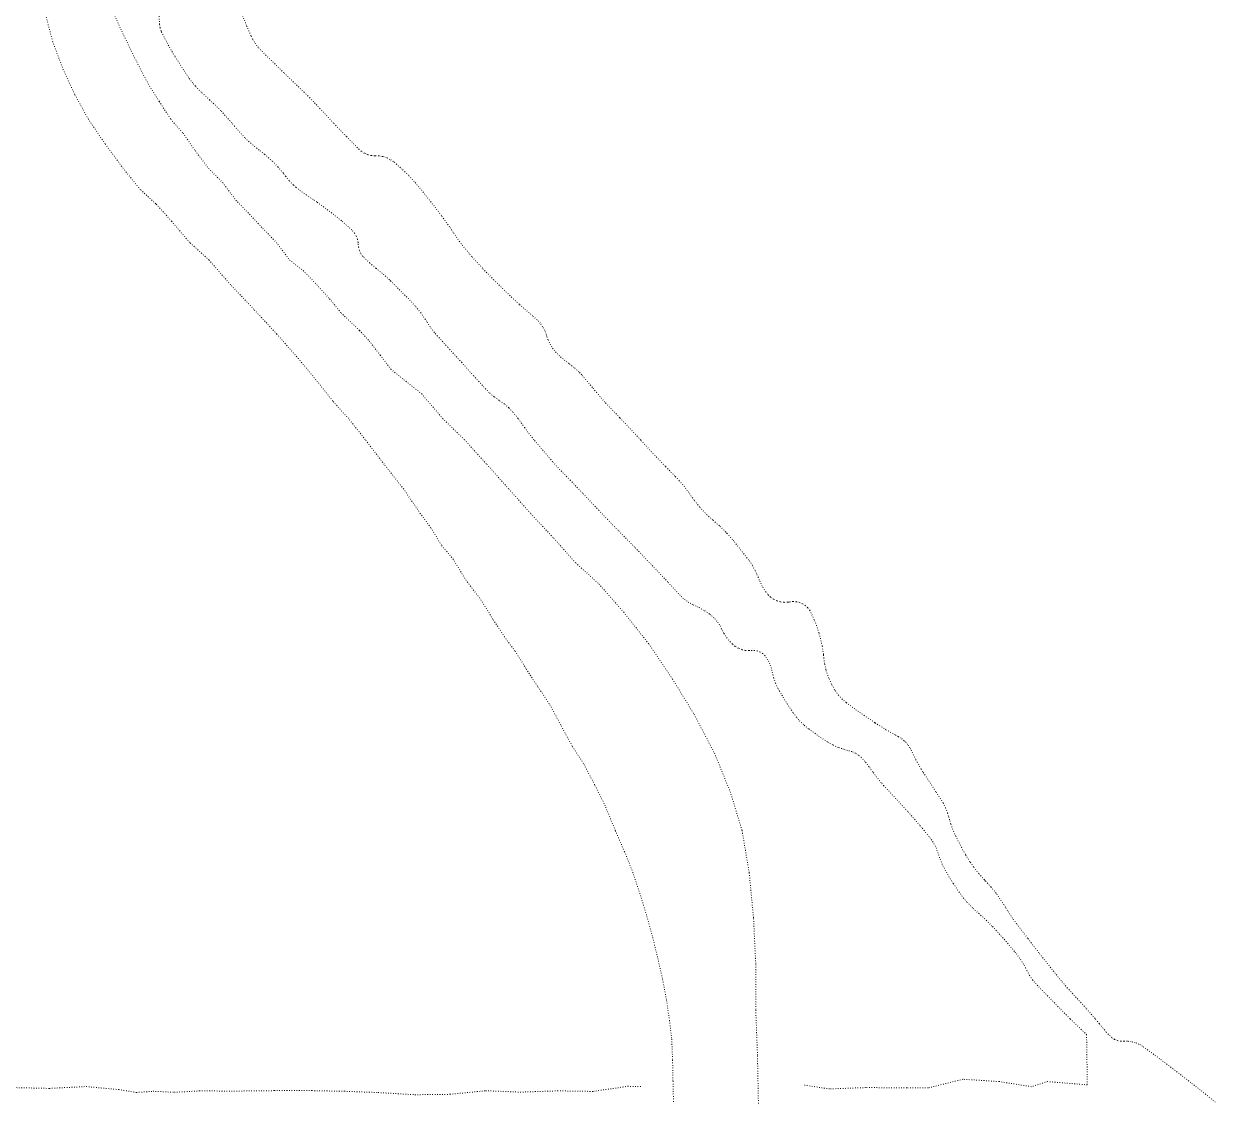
# Model space of a CAD drawing. Extents: x 682410 to 689460, y 7661803 to 7669124.
# Drawn here: x 686210.1 to 686379.3, y 7662667 to 7662819.5 of the extents above; entities that cross this region are included whole.
import ezdxf

# ---------------------------------------------------------------- set-up
doc = ezdxf.new("R2010")
doc.units = 0
doc.header["$MEASUREMENT"] = 0
doc.linetypes.add('DOT', pattern=[0.25, 0, -0.25])
doc.layers.add('02 TOE_Line', color=1, linetype='DOT', lineweight=20)

msp = doc.modelspace()

# ---------------------------------------------------------------- linework, layer by layer
at = {"layer": '02 TOE_Line'}
for points in [[(686302.38, 7662666.5, 3867.41), (686302.31, 7662669.5, 3867.46), (686302.25, 7662672.5, 3867.52), (686302.12, 7662675.5, 3867.59), (686301.81, 7662678, 3867.61), (686301.38, 7662681, 3867.63), (686300.81, 7662684, 3867.65), (686300.12, 7662687, 3867.7), (686299.38, 7662690, 3867.73), (686298.56, 7662693, 3867.71), (686297.62, 7662696, 3867.71), (686296.63, 7662699, 3867.71), (686295.44, 7662702, 3867.74), (686294.12, 7662705, 3867.77), (686292.69, 7662708.5, 3867.84), (686291.19, 7662711.5, 3867.89), (686289.62, 7662714.5, 3867.97), (686288, 7662717, 3868.07), (686286.37, 7662720, 3868.17), (686284.75, 7662723, 3868.3), (686283.06, 7662725.5, 3868.42), (686281.44, 7662728, 3868.52), (686279.88, 7662730.5, 3868.62), (686278.38, 7662732.5, 3868.76), (686276.75, 7662735, 3868.91), (686274.88, 7662738, 3869.14), (686272.94, 7662740.5, 3869.37), (686271.13, 7662743.5, 3869.56), (686269.44, 7662745.5, 3869.75), (686267.94, 7662748, 3869.91), (686266.44, 7662750, 3870.09), (686264.06, 7662753.5, 3870.41), (686261.31, 7662757, 3870.74), (686258.62, 7662760.5, 3871), (686256.25, 7662763.5, 3871.22), (686254, 7662766, 3871.44), (686251.62, 7662769, 3871.62), (686249.13, 7662772, 3871.86), (686246.06, 7662775.5, 3872.11), (686242.81, 7662779, 3872.32), (686239.5, 7662782.5, 3872.55), (686236.44, 7662786, 3872.8), (686233.69, 7662788.5, 3872.97), (686231.13, 7662791.5, 3873.11), (686228.88, 7662794, 3873.26), (686226.69, 7662796, 3873.33), (686224.25, 7662799, 3873.44), (686221.69, 7662802.5, 3873.56), (686219.31, 7662806, 3873.67), (686217.38, 7662809.5, 3873.82), (686215.75, 7662813, 3873.91), (686214.25, 7662817, 3874.03), (686213.06, 7662821.5, 3874.11)], [(686222.94, 7662821, 3873.53), (686224.06, 7662818.5, 3873.4), (686225.25, 7662816, 3873.27), (686226.5, 7662813.5, 3873.22), (686227.81, 7662811, 3873.15), (686229.38, 7662808.5, 3873.09), (686231, 7662806, 3873.02), (686232.75, 7662804, 3872.93), (686234.5, 7662801.5, 3872.88), (686236.38, 7662799, 3872.82), (686238.38, 7662797, 3872.75), (686240.25, 7662794.5, 3872.69), (686242.19, 7662792.5, 3872.6), (686244.06, 7662790.5, 3872.49), (686246, 7662788.5, 3872.4), (686247.88, 7662786, 3872.31), (686249.81, 7662784.5, 3872.19), (686251.75, 7662782.5, 3872.04), (686253.56, 7662780.5, 3871.88), (686255.19, 7662778.5, 3871.84), (686257.81, 7662776, 3871.62), (686259.19, 7662774.5, 3871.52), (686260.75, 7662772.5, 3871.42), (686262.25, 7662770.5, 3871.29), (686264.12, 7662769, 3871.12), (686266.63, 7662767, 3870.83), (686269.62, 7662763.5, 3870.57), (686272.69, 7662760.5, 3870.3), (686275.88, 7662757, 3870.09), (686279, 7662753.5, 3869.82), (686282.12, 7662750, 3869.53), (686285.38, 7662746.5, 3869.31), (686288.5, 7662743, 3869.12), (686291.81, 7662740, 3868.87), (686295.31, 7662736, 3868.7), (686298.88, 7662731.5, 3868.52), (686302.25, 7662726.5, 3868.39), (686305.31, 7662721.5, 3868.24), (686308.19, 7662716, 3868.11), (686310.44, 7662710.5, 3868.05), (686312.12, 7662705, 3867.98), (686313.13, 7662699, 3867.96), (686313.75, 7662692.5, 3867.93), (686314.06, 7662686, 3867.86), (686314.06, 7662679.5, 3867.69), (686314.31, 7662673, 3867.5), (686314.44, 7662666, 3867.27)], [(686229.36, 7662820.62, 3870.58), (686229.42, 7662819.44, 3870.56), (686229.49, 7662818.96, 3870.75), (686229.64, 7662818.5, 3870.83), (686229.7, 7662818.37, 3870.82), (686230.49, 7662816.82, 3870.66), (686231.35, 7662815.31, 3870.36), (686231.62, 7662814.87, 3870.25), (686232.9, 7662812.87, 3870.36), (686233.64, 7662811.78, 3870.35), (686234.21, 7662811.03, 3870.27), (686234.55, 7662810.64, 3870.16), (686235.43, 7662809.74, 3870.16), (686236.21, 7662809.03, 3870.05), (686236.52, 7662808.74, 3870), (686237.31, 7662808.02, 3869.94), (686238.19, 7662807.14, 3869.87), (686239.38, 7662805.81, 3869.79), (686239.77, 7662805.36, 3869.76), (686240.06, 7662805, 3869.76), (686240.98, 7662803.95, 3869.72), (686241.55, 7662803.35, 3869.64), (686242.34, 7662802.6, 3869.68), (686243.21, 7662801.9, 3869.6), (686243.69, 7662801.52, 3869.55), (686244.33, 7662801.01, 3869.52), (686245.43, 7662800.03, 3869.47), (686246.22, 7662799.23, 3869.49), (686246.95, 7662798.37, 3869.5), (686247.06, 7662798.23, 3869.51), (686247.31, 7662797.9, 3869.55), (686247.86, 7662797.23, 3869.62), (686248.46, 7662796.61, 3869.6), (686248.8, 7662796.31, 3869.54), (686249.61, 7662795.68, 3869.56), (686250.26, 7662795.24, 3869.51), (686251.35, 7662794.51, 3869.42), (686251.81, 7662794.2, 3869.39), (686252.95, 7662793.38, 3869.34), (686254.62, 7662792.09, 3868.93), (686255.36, 7662791.48, 3868.75), (686256.37, 7662790.58, 3868.49), (686256.81, 7662790.16, 3868.37), (686257.11, 7662789.8, 3868.42), (686257.35, 7662789.4, 3868.47), (686257.51, 7662788.96, 3868.51), (686257.6, 7662788.5, 3868.56), (686257.61, 7662788.26, 3868.59), (686257.66, 7662787.81, 3868.73), (686257.79, 7662787.36, 3868.83), (686257.99, 7662786.93, 3868.86), (686258.27, 7662786.54, 3868.84), (686258.42, 7662786.38, 3868.8), (686259.25, 7662785.58, 3868.69), (686260.14, 7662784.85, 3868.53), (686260.18, 7662784.81, 3868.53), (686260.42, 7662784.62, 3868.48), (686261.2, 7662783.98, 3868.36), (686262.17, 7662783.09, 3868.2), (686262.22, 7662783.04, 3868.19), (686264.95, 7662780.31, 3868.13), (686265.79, 7662779.39, 3868.11), (686266.5, 7662778.52, 3868.07), (686267.14, 7662777.59, 3868.03), (686267.3, 7662777.35, 3868.01), (686267.39, 7662777.19, 3868.02), (686267.94, 7662776.36, 3868.02), (686268.56, 7662775.57, 3867.96), (686268.84, 7662775.25, 3867.92), (686270.36, 7662773.59, 3867.78), (686272.29, 7662771.48, 3867.59), (686274, 7662769.58, 3867.61), (686275.66, 7662767.75, 3867.63), (686276.3, 7662767.11, 3867.52), (686276.98, 7662766.53, 3867.33), (686277.59, 7662766.11, 3867.12), (686277.7, 7662766.03, 3867.09), (686278.39, 7662765.55, 3866.92), (686279.02, 7662765, 3866.75), (686279.58, 7662764.41, 3866.59), (686280.36, 7662763.46, 3866.55), (686281, 7662762.57, 3866.52), (686281.25, 7662762.23, 3866.5), (686281.85, 7662761.39, 3866.5), (686282.66, 7662760.38, 3866.43), (686285.25, 7662757.34, 3866.22), (686285.95, 7662756.56, 3866.13), (686287.71, 7662754.74, 3866.03), (686289.54, 7662752.84, 3865.92), (686291.76, 7662750.48, 3865.7), (686292.99, 7662749.19, 3865.58), (686294.6, 7662747.54, 3865.4), (686296.55, 7662745.56, 3865.18), (686296.95, 7662745.15, 3865.15), (686300.06, 7662741.9, 3864.91), (686301.61, 7662740.24, 3864.91), (686303.47, 7662738.24, 3864.91), (686303.94, 7662737.81, 3864.95), (686304.45, 7662737.44, 3864.94), (686305.01, 7662737.13, 3864.88), (686305.2, 7662737.05, 3864.86), (686305.77, 7662736.78, 3864.78), (686306.03, 7662736.66, 3864.77), (686306.82, 7662736.2, 3864.72), (686307.57, 7662735.67, 3864.68), (686307.79, 7662735.5, 3864.67), (686308.26, 7662735.07, 3864.64), (686308.66, 7662734.58, 3864.61), (686309.01, 7662734.05, 3864.59), (686309.21, 7662733.64, 3864.58), (686309.33, 7662733.41, 3864.58), (686309.55, 7662732.98, 3864.61), (686309.95, 7662732.37, 3864.6), (686310.42, 7662731.8, 3864.55), (686310.79, 7662731.43, 3864.49), (686311.19, 7662731.11, 3864.47), (686311.64, 7662730.86, 3864.42), (686312.12, 7662730.68, 3864.34), (686312.62, 7662730.57, 3864.23), (686313.14, 7662730.55, 3864.09), (686313.43, 7662730.57, 3864.04), (686313.85, 7662730.58, 3863.97), (686314.27, 7662730.51, 3863.9), (686314.66, 7662730.36, 3863.84), (686315.02, 7662730.14, 3863.77), (686315.33, 7662729.86, 3863.72), (686315.51, 7662729.64, 3863.68), (686315.86, 7662729.07, 3863.63), (686316.13, 7662728.46, 3863.59), (686316.34, 7662727.83, 3863.57), (686316.41, 7662727.5, 3863.57), (686316.5, 7662727.13, 3863.56), (686316.61, 7662726.7, 3863.58), (686316.88, 7662725.92, 3863.56), (686317.22, 7662725.17, 3863.5), (686317.42, 7662724.81, 3863.46), (686318.53, 7662723, 3863.01), (686319.37, 7662721.72, 3862.65), (686319.87, 7662721.05, 3862.43), (686320.27, 7662720.6, 3862.25), (686320.93, 7662719.95, 3862.3), (686321.59, 7662719.42, 3862.31), (686322.98, 7662718.42, 3862.29), (686324.28, 7662717.57, 3862.23), (686325.04, 7662717.14, 3862.16), (686325.84, 7662716.78, 3862.06), (686326.43, 7662716.58, 3861.96), (686326.67, 7662716.5, 3861.94), (686327.28, 7662716.34, 3861.87), (686327.79, 7662716.19, 3861.81), (686328.27, 7662715.96, 3861.75), (686328.71, 7662715.66, 3861.69), (686329.01, 7662715.4, 3861.65), (686329.66, 7662714.7, 3861.57), (686330.24, 7662713.94, 3861.5), (686330.41, 7662713.69, 3861.47), (686330.75, 7662713.22, 3861.42), (686331.16, 7662712.67, 3861.38), (686331.96, 7662711.69, 3861.27), (686332.22, 7662711.39, 3861.23), (686334.12, 7662709.34, 3860.98), (686335.68, 7662707.65, 3860.77), (686337.4, 7662705.69, 3860.63), (686337.72, 7662705.31, 3860.6), (686338.79, 7662703.98, 3860.5), (686338.98, 7662703.72, 3860.48), (686339.36, 7662703.15, 3860.45), (686339.67, 7662702.54, 3860.41), (686339.91, 7662701.86, 3860.37), (686340.13, 7662701.23, 3860.34), (686340.23, 7662700.92, 3860.34), (686340.63, 7662700, 3860.3), (686341.12, 7662699.08, 3860.21), (686342.11, 7662697.47, 3860.18), (686342.91, 7662696.28, 3860.13), (686343.53, 7662695.44, 3860.06), (686344.05, 7662694.84, 3859.98), (686344.92, 7662693.95, 3860.01), (686345.73, 7662693.22, 3860), (686345.99, 7662692.98, 3860), (686346.79, 7662692.26, 3860.01), (686347.68, 7662691.36, 3860.02), (686349.36, 7662689.53, 3859.84), (686349.59, 7662689.26, 3859.82), (686350.89, 7662687.73, 3859.68), (686351.06, 7662687.51, 3859.66), (686351.65, 7662686.71, 3859.66), (686352.17, 7662685.87, 3859.67), (686352.37, 7662685.49, 3859.67), (686352.56, 7662685.13, 3859.69), (686352.93, 7662684.44, 3859.72), (686353.37, 7662683.8, 3859.72), (686353.79, 7662683.29, 3859.69), (686354.23, 7662682.82, 3859.7), (686357.36, 7662679.61, 3859.71), (686358.72, 7662678.25, 3859.33), (686361.03, 7662676.03, 3858.64), (686361.13, 7662668.89, 3859.61), (686355.5, 7662669.36, 3859.38), (686353.19, 7662668.63, 3860.04), (686348.61, 7662669.36, 3860.55), (686343.46, 7662669.69, 3860.57), (686338.52, 7662668.45, 3860.91), (686335.5, 7662668.48, 3860.98), (686329.66, 7662668.5, 3861.55), (686324.54, 7662668.32, 3861.54), (686320.75, 7662668.88, 3861.49)], [(686229.36, 7662820.62, 3870.58), (686229.42, 7662819.44, 3870.56), (686229.49, 7662818.96, 3870.75), (686229.64, 7662818.5, 3870.83), (686229.7, 7662818.37, 3870.82), (686230.49, 7662816.82, 3870.66), (686231.35, 7662815.31, 3870.36), (686231.62, 7662814.87, 3870.25), (686232.9, 7662812.87, 3870.36), (686233.64, 7662811.78, 3870.35), (686234.21, 7662811.03, 3870.27), (686234.55, 7662810.64, 3870.16), (686235.43, 7662809.74, 3870.16), (686236.21, 7662809.03, 3870.05), (686236.52, 7662808.74, 3870), (686237.31, 7662808.02, 3869.94), (686238.19, 7662807.14, 3869.87), (686239.38, 7662805.81, 3869.79), (686239.77, 7662805.36, 3869.76), (686240.06, 7662805, 3869.76), (686240.98, 7662803.95, 3869.72), (686241.55, 7662803.35, 3869.64), (686242.34, 7662802.6, 3869.68), (686243.21, 7662801.9, 3869.6), (686243.69, 7662801.52, 3869.55), (686244.33, 7662801.01, 3869.52), (686245.43, 7662800.03, 3869.47), (686246.22, 7662799.23, 3869.49), (686246.95, 7662798.37, 3869.5), (686247.06, 7662798.23, 3869.51), (686247.31, 7662797.9, 3869.55), (686247.86, 7662797.23, 3869.62), (686248.46, 7662796.61, 3869.6), (686248.8, 7662796.31, 3869.54), (686249.61, 7662795.68, 3869.56), (686250.26, 7662795.24, 3869.51), (686251.35, 7662794.51, 3869.42), (686251.81, 7662794.2, 3869.39), (686252.95, 7662793.38, 3869.34), (686254.62, 7662792.09, 3868.93), (686255.36, 7662791.48, 3868.75), (686256.37, 7662790.58, 3868.49), (686256.81, 7662790.16, 3868.37), (686257.11, 7662789.8, 3868.42), (686257.35, 7662789.4, 3868.47), (686257.51, 7662788.96, 3868.51), (686257.6, 7662788.5, 3868.56), (686257.61, 7662788.26, 3868.59), (686257.66, 7662787.81, 3868.73), (686257.79, 7662787.36, 3868.83), (686257.99, 7662786.93, 3868.86), (686258.27, 7662786.54, 3868.84), (686258.42, 7662786.38, 3868.8), (686259.25, 7662785.58, 3868.69), (686260.14, 7662784.85, 3868.53), (686260.18, 7662784.81, 3868.53), (686260.42, 7662784.62, 3868.48), (686261.2, 7662783.98, 3868.36), (686262.17, 7662783.09, 3868.2), (686262.22, 7662783.04, 3868.19), (686264.95, 7662780.31, 3868.13), (686265.79, 7662779.39, 3868.11), (686266.5, 7662778.52, 3868.07), (686267.14, 7662777.59, 3868.03), (686267.3, 7662777.35, 3868.01), (686267.39, 7662777.19, 3868.02), (686267.94, 7662776.36, 3868.02), (686268.56, 7662775.57, 3867.96), (686268.84, 7662775.25, 3867.92), (686270.36, 7662773.59, 3867.78), (686272.29, 7662771.48, 3867.59), (686274, 7662769.58, 3867.61), (686275.66, 7662767.75, 3867.63), (686276.3, 7662767.11, 3867.52), (686276.98, 7662766.53, 3867.33), (686277.59, 7662766.11, 3867.12), (686277.7, 7662766.03, 3867.09), (686278.39, 7662765.55, 3866.92), (686279.02, 7662765, 3866.75), (686279.58, 7662764.41, 3866.59), (686280.36, 7662763.46, 3866.55), (686281, 7662762.57, 3866.52), (686281.25, 7662762.23, 3866.5), (686281.85, 7662761.39, 3866.5), (686282.66, 7662760.38, 3866.43), (686285.25, 7662757.34, 3866.22), (686285.95, 7662756.56, 3866.13), (686287.71, 7662754.74, 3866.03), (686289.54, 7662752.84, 3865.92), (686291.76, 7662750.48, 3865.7), (686292.99, 7662749.19, 3865.58), (686294.6, 7662747.54, 3865.4), (686296.55, 7662745.56, 3865.18), (686296.95, 7662745.15, 3865.15), (686300.06, 7662741.9, 3864.91), (686301.61, 7662740.24, 3864.91), (686303.47, 7662738.24, 3864.91), (686303.94, 7662737.81, 3864.95), (686304.45, 7662737.44, 3864.94), (686305.01, 7662737.13, 3864.88), (686305.2, 7662737.05, 3864.86), (686305.77, 7662736.78, 3864.78), (686306.03, 7662736.66, 3864.77), (686306.82, 7662736.2, 3864.72), (686307.57, 7662735.67, 3864.68), (686307.79, 7662735.5, 3864.67), (686308.26, 7662735.07, 3864.64), (686308.66, 7662734.58, 3864.61), (686309.01, 7662734.05, 3864.59), (686309.21, 7662733.64, 3864.58), (686309.33, 7662733.41, 3864.58), (686309.55, 7662732.98, 3864.61), (686309.95, 7662732.37, 3864.6), (686310.42, 7662731.8, 3864.55), (686310.79, 7662731.43, 3864.49), (686311.19, 7662731.11, 3864.47), (686311.64, 7662730.86, 3864.42), (686312.12, 7662730.68, 3864.34), (686312.62, 7662730.57, 3864.23), (686313.14, 7662730.55, 3864.09), (686313.43, 7662730.57, 3864.04), (686313.85, 7662730.58, 3863.97), (686314.27, 7662730.51, 3863.9), (686314.66, 7662730.36, 3863.84), (686315.02, 7662730.14, 3863.77), (686315.33, 7662729.86, 3863.72), (686315.51, 7662729.64, 3863.68), (686315.86, 7662729.07, 3863.63), (686316.13, 7662728.46, 3863.59), (686316.34, 7662727.83, 3863.57), (686316.41, 7662727.5, 3863.57), (686316.5, 7662727.13, 3863.56), (686316.61, 7662726.7, 3863.58), (686316.88, 7662725.92, 3863.56), (686317.22, 7662725.17, 3863.5), (686317.42, 7662724.81, 3863.46), (686318.53, 7662723, 3863.01), (686319.37, 7662721.72, 3862.65), (686319.87, 7662721.05, 3862.43), (686320.27, 7662720.6, 3862.25), (686320.93, 7662719.95, 3862.3), (686321.59, 7662719.42, 3862.31), (686322.98, 7662718.42, 3862.29), (686324.28, 7662717.57, 3862.23), (686325.04, 7662717.14, 3862.16), (686325.84, 7662716.78, 3862.06), (686326.43, 7662716.58, 3861.96), (686326.67, 7662716.5, 3861.94), (686327.28, 7662716.34, 3861.87), (686327.79, 7662716.19, 3861.81), (686328.27, 7662715.96, 3861.75), (686328.71, 7662715.66, 3861.69), (686329.01, 7662715.4, 3861.65), (686329.66, 7662714.7, 3861.57), (686330.24, 7662713.94, 3861.5), (686330.41, 7662713.69, 3861.47), (686330.75, 7662713.22, 3861.42), (686331.16, 7662712.67, 3861.38), (686331.96, 7662711.69, 3861.27), (686332.22, 7662711.39, 3861.23), (686334.12, 7662709.34, 3860.98), (686335.68, 7662707.65, 3860.77), (686337.4, 7662705.69, 3860.63), (686337.72, 7662705.31, 3860.6), (686338.79, 7662703.98, 3860.5), (686338.98, 7662703.72, 3860.48), (686339.36, 7662703.15, 3860.45), (686339.67, 7662702.54, 3860.41), (686339.91, 7662701.86, 3860.37), (686340.13, 7662701.23, 3860.34), (686340.23, 7662700.92, 3860.34), (686340.63, 7662700, 3860.3), (686341.12, 7662699.08, 3860.21), (686342.11, 7662697.47, 3860.18), (686342.91, 7662696.28, 3860.13), (686343.53, 7662695.44, 3860.06), (686344.05, 7662694.84, 3859.98), (686344.92, 7662693.95, 3860.01), (686345.73, 7662693.22, 3860), (686345.99, 7662692.98, 3860), (686346.79, 7662692.26, 3860.01), (686347.68, 7662691.36, 3860.02), (686349.36, 7662689.53, 3859.84), (686349.59, 7662689.26, 3859.82), (686350.89, 7662687.73, 3859.68), (686351.06, 7662687.51, 3859.66), (686351.65, 7662686.71, 3859.66), (686352.17, 7662685.87, 3859.67), (686352.37, 7662685.49, 3859.67), (686352.56, 7662685.13, 3859.69), (686352.93, 7662684.44, 3859.72), (686353.37, 7662683.8, 3859.72), (686353.79, 7662683.29, 3859.69), (686354.23, 7662682.82, 3859.7), (686357.36, 7662679.61, 3859.71), (686358.72, 7662678.25, 3859.33), (686361.03, 7662676.03, 3858.64), (686361.13, 7662668.89, 3859.61), (686355.5, 7662669.36, 3859.38), (686353.19, 7662668.63, 3860.04), (686348.61, 7662669.36, 3860.55), (686343.46, 7662669.69, 3860.57), (686338.52, 7662668.45, 3860.91), (686335.5, 7662668.48, 3860.98), (686329.66, 7662668.5, 3861.55), (686324.54, 7662668.32, 3861.54), (686320.75, 7662668.88, 3861.49)], [(686241.21, 7662820.69, 3869.98), (686241.79, 7662819.22, 3869.9), (686242.43, 7662817.77, 3869.82), (686242.65, 7662817.32, 3869.79), (686242.97, 7662816.78, 3869.76), (686243.35, 7662816.29, 3869.72), (686243.48, 7662816.14, 3869.71), (686244.49, 7662815.11, 3869.72), (686247.1, 7662812.56, 3869.77), (686249.93, 7662809.84, 3869.56), (686250.73, 7662809.05, 3869.49), (686251.43, 7662808.32, 3869.44), (686254.17, 7662805.39, 3869.22), (686255.96, 7662803.52, 3869.19), (686257.72, 7662801.74, 3869.17), (686258.1, 7662801.41, 3869.14), (686258.54, 7662801.15, 3869.12), (686259, 7662800.96, 3869.1), (686259.5, 7662800.84, 3869.08), (686260, 7662800.8, 3869.07), (686260.09, 7662800.8, 3869.07), (686260.65, 7662800.78, 3869.12), (686261.2, 7662800.68, 3869.16), (686261.73, 7662800.5, 3869.15), (686262.23, 7662800.25, 3869.09), (686262.69, 7662799.93, 3868.99), (686262.76, 7662799.88, 3868.97), (686263.95, 7662798.81, 3869.01), (686264.8, 7662797.99, 3869), (686265.72, 7662796.99, 3868.95), (686266.37, 7662796.22, 3868.89), (686268.53, 7662793.51, 3868.67), (686269.5, 7662792.23, 3868.54), (686270.66, 7662790.61, 3868.39), (686270.87, 7662790.3, 3868.35), (686271.17, 7662789.84, 3868.31), (686272, 7662788.65, 3868.19), (686272.4, 7662788.12, 3868.14), (686273.46, 7662786.83, 3868.21), (686273.79, 7662786.45, 3868.23), (686275.33, 7662784.77, 3868.33), (686275.81, 7662784.27, 3868.35), (686276.85, 7662783.21, 3868.29), (686279.38, 7662780.73, 3868.14), (686280.52, 7662779.68, 3867.94), (686281.28, 7662779.03, 3867.82), (686282.43, 7662778.04, 3867.64), (686283.15, 7662777.36, 3867.51), (686283.56, 7662776.91, 3867.49), (686283.89, 7662776.41, 3867.43), (686284.17, 7662775.87, 3867.34), (686284.37, 7662775.29, 3867.2), (686284.42, 7662775.12, 3867.16), (686284.58, 7662774.65, 3867.1), (686284.86, 7662774.05, 3867.01), (686285.22, 7662773.49, 3866.92), (686285.65, 7662772.96, 3866.82), (686286.36, 7662772.25, 3866.81), (686287.13, 7662771.6, 3866.8), (686287.52, 7662771.31, 3866.79), (686287.64, 7662771.22, 3866.8), (686288.36, 7662770.66, 3866.83), (686289.04, 7662770.03, 3866.81), (686289.44, 7662769.61, 3866.77), (686290.83, 7662767.97, 3866.54), (686290.97, 7662767.8, 3866.52), (686291.44, 7662767.22, 3866.44), (686292.33, 7662766.17, 3866.29), (686292.75, 7662765.71, 3866.22), (686294.78, 7662763.58, 3866.21), (686296.23, 7662762.06, 3866.2), (686297.79, 7662760.38, 3865.91), (686299.7, 7662758.3, 3865.54), (686301.23, 7662756.71, 3865.45), (686301.29, 7662756.65, 3865.45), (686302.64, 7662755.26, 3865.36), (686303.12, 7662754.77, 3865.33), (686303.19, 7662754.69, 3865.33), (686303.88, 7662753.91, 3865.27), (686304.5, 7662753.07, 3865.17), (686304.66, 7662752.84, 3865.13), (686304.85, 7662752.56, 3865.1), (686305.36, 7662751.84, 3865.02), (686306.13, 7662750.89, 3864.92), (686306.34, 7662750.65, 3864.89), (686307.11, 7662749.85, 3864.84), (686307.93, 7662749.11, 3864.79), (686308.01, 7662749.05, 3864.78), (686308.29, 7662748.8, 3864.76), (686308.99, 7662748.19, 3864.74), (686309.92, 7662747.27, 3864.66), (686310, 7662747.18, 3864.65), (686310.87, 7662746.19, 3864.59), (686311.04, 7662745.99, 3864.57), (686312.8, 7662743.74, 3864.37), (686313.15, 7662743.29, 3864.32), (686313.59, 7662742.63, 3864.29), (686313.97, 7662741.93, 3864.24), (686314.23, 7662741.34, 3864.17), (686314.39, 7662740.96, 3864.13), (686314.62, 7662740.42, 3864.09), (686315.08, 7662739.54, 3864.01), (686315.5, 7662738.87, 3863.95), (686315.82, 7662738.46, 3863.86), (686316.2, 7662738.11, 3863.76), (686316.63, 7662737.83, 3863.64), (686317.09, 7662737.61, 3863.52), (686317.59, 7662737.46, 3863.4), (686318.1, 7662737.4, 3863.27), (686318.61, 7662737.42, 3863.14), (686318.69, 7662737.43, 3863.12), (686318.9, 7662737.46, 3863.19), (686319.37, 7662737.51, 3863.32), (686319.84, 7662737.48, 3863.38), (686320.29, 7662737.38, 3863.36), (686320.72, 7662737.2, 3863.26), (686321.11, 7662736.94, 3863.08), (686321.46, 7662736.63, 3862.84), (686321.74, 7662736.26, 3862.53), (686321.9, 7662735.97, 3862.29), (686322.41, 7662734.82, 3862.34), (686322.67, 7662734.17, 3862.34), (686323.06, 7662732.99, 3862.27), (686323.24, 7662732.32, 3862.19), (686323.5, 7662731.16, 3862.16), (686323.68, 7662729.99, 3862.08), (686323.69, 7662729.91, 3862.07), (686323.73, 7662729.51, 3862.05), (686323.85, 7662728.62, 3862.01), (686324.05, 7662727.74, 3861.96), (686324.16, 7662727.38, 3861.93), (686324.47, 7662726.52, 3861.9), (686324.86, 7662725.69, 3861.87), (686325.31, 7662724.9, 3861.83), (686325.37, 7662724.82, 3861.82), (686325.8, 7662724.23, 3861.78), (686326.29, 7662723.69, 3861.74), (686326.84, 7662723.21, 3861.69), (686326.9, 7662723.16, 3861.69), (686328.27, 7662722.15, 3861.71), (686331.02, 7662720.27, 3861.74), (686332.44, 7662719.38, 3861.78), (686332.55, 7662719.31, 3861.78), (686333.89, 7662718.55, 3861.85), (686334.3, 7662718.33, 3861.88), (686334.78, 7662718.04, 3861.9), (686335.22, 7662717.68, 3861.87), (686335.33, 7662717.56, 3861.85), (686335.7, 7662717.12, 3861.88), (686336.01, 7662716.63, 3861.86), (686336.11, 7662716.43, 3861.84), (686336.79, 7662715.06, 3861.71), (686336.98, 7662714.73, 3861.69), (686337.54, 7662713.73, 3861.63), (686337.85, 7662713.23, 3861.61), (686339.18, 7662711.18, 3861.47), (686339.67, 7662710.46, 3861.43), (686340.42, 7662709.32, 3861.35), (686340.67, 7662708.9, 3861.32), (686341.02, 7662708.21, 3861.25), (686341.3, 7662707.48, 3861.13), (686341.46, 7662706.93, 3861.01), (686341.62, 7662706.39, 3860.89), (686341.76, 7662705.91, 3860.81), (686342.13, 7662704.92, 3860.65), (686342.45, 7662704.21, 3860.53), (686343.26, 7662702.62, 3860.48), (686343.86, 7662701.56, 3860.45), (686344.52, 7662700.49, 3860.43), (686345.02, 7662699.79, 3860.41), (686345.74, 7662698.86, 3860.34), (686346.53, 7662697.99, 3860.27), (686346.64, 7662697.88, 3860.27), (686346.7, 7662697.82, 3860.27), (686347.45, 7662697, 3860.24), (686348.14, 7662696.14, 3860.15), (686348.27, 7662695.96, 3860.12), (686349.28, 7662694.48, 3860.03), (686349.58, 7662694.01, 3860), (686349.89, 7662693.51, 3859.97), (686350.61, 7662692.41, 3859.9), (686351.11, 7662691.74, 3859.85), (686352.7, 7662689.65, 3859.81), (686354.35, 7662687.53, 3859.77), (686356.72, 7662684.54, 3859.58), (686357.55, 7662683.53, 3859.51), (686358.29, 7662682.68, 3859.37), (686361.01, 7662679.71, 3858.86), (686362.3, 7662678.23, 3858.85), (686362.56, 7662677.9, 3858.85), (686362.86, 7662677.54, 3858.84), (686363.83, 7662676.39, 3858.83), (686364.28, 7662675.9, 3858.83), (686364.62, 7662675.59, 3858.87), (686365.01, 7662675.35, 3858.92), (686365.43, 7662675.18, 3858.98), (686365.88, 7662675.09, 3859.06), (686366.36, 7662675.08, 3859.15), (686366.74, 7662675.08, 3859.22), (686366.93, 7662675.08, 3859.26), (686367.5, 7662675, 3859.37), (686368.05, 7662674.84, 3859.47), (686368.58, 7662674.61, 3859.54), (686369.06, 7662674.31, 3859.58), (686371.55, 7662672.49, 3859.41), (686373.25, 7662671.2, 3859.28), (686375.98, 7662669.1, 3859.04), (686377.33, 7662668.04, 3858.91), (686379.28, 7662666.47, 3858.91)], [(686241.21, 7662820.69, 3869.98), (686241.79, 7662819.22, 3869.9), (686242.43, 7662817.77, 3869.82), (686242.65, 7662817.32, 3869.79), (686242.97, 7662816.78, 3869.76), (686243.35, 7662816.29, 3869.72), (686243.48, 7662816.14, 3869.71), (686244.49, 7662815.11, 3869.72), (686247.1, 7662812.56, 3869.77), (686249.93, 7662809.84, 3869.56), (686250.73, 7662809.05, 3869.49), (686251.43, 7662808.32, 3869.44), (686254.17, 7662805.39, 3869.22), (686255.96, 7662803.52, 3869.19), (686257.72, 7662801.74, 3869.17), (686258.1, 7662801.41, 3869.14), (686258.54, 7662801.15, 3869.12), (686259, 7662800.96, 3869.1), (686259.5, 7662800.84, 3869.08), (686260, 7662800.8, 3869.07), (686260.09, 7662800.8, 3869.07), (686260.65, 7662800.78, 3869.12), (686261.2, 7662800.68, 3869.16), (686261.73, 7662800.5, 3869.15), (686262.23, 7662800.25, 3869.09), (686262.69, 7662799.93, 3868.99), (686262.76, 7662799.88, 3868.97), (686263.95, 7662798.81, 3869.01), (686264.8, 7662797.99, 3869), (686265.72, 7662796.99, 3868.95), (686266.37, 7662796.22, 3868.89), (686268.53, 7662793.51, 3868.67), (686269.5, 7662792.23, 3868.54), (686270.66, 7662790.61, 3868.39), (686270.87, 7662790.3, 3868.35), (686271.17, 7662789.84, 3868.31), (686272, 7662788.65, 3868.19), (686272.4, 7662788.12, 3868.14), (686273.46, 7662786.83, 3868.21), (686273.79, 7662786.45, 3868.23), (686275.33, 7662784.77, 3868.33), (686275.81, 7662784.27, 3868.35), (686276.85, 7662783.21, 3868.29), (686279.38, 7662780.73, 3868.14), (686280.52, 7662779.68, 3867.94), (686281.28, 7662779.03, 3867.82), (686282.43, 7662778.04, 3867.64), (686283.15, 7662777.36, 3867.51), (686283.56, 7662776.91, 3867.49), (686283.89, 7662776.41, 3867.43), (686284.17, 7662775.87, 3867.34), (686284.37, 7662775.29, 3867.2), (686284.42, 7662775.12, 3867.16), (686284.58, 7662774.65, 3867.1), (686284.86, 7662774.05, 3867.01), (686285.22, 7662773.49, 3866.92), (686285.65, 7662772.96, 3866.82), (686286.36, 7662772.25, 3866.81), (686287.13, 7662771.6, 3866.8), (686287.52, 7662771.31, 3866.79), (686287.64, 7662771.22, 3866.8), (686288.36, 7662770.66, 3866.83), (686289.04, 7662770.03, 3866.81), (686289.44, 7662769.61, 3866.77), (686290.83, 7662767.97, 3866.54), (686290.97, 7662767.8, 3866.52), (686291.44, 7662767.22, 3866.44), (686292.33, 7662766.17, 3866.29), (686292.75, 7662765.71, 3866.22), (686294.78, 7662763.58, 3866.21), (686296.23, 7662762.06, 3866.2), (686297.79, 7662760.38, 3865.91), (686299.7, 7662758.3, 3865.54), (686301.23, 7662756.71, 3865.45), (686301.29, 7662756.65, 3865.45), (686302.64, 7662755.26, 3865.36), (686303.12, 7662754.77, 3865.33), (686303.19, 7662754.69, 3865.33), (686303.88, 7662753.91, 3865.27), (686304.5, 7662753.07, 3865.17), (686304.66, 7662752.84, 3865.13), (686304.85, 7662752.56, 3865.1), (686305.36, 7662751.84, 3865.02), (686306.13, 7662750.89, 3864.92), (686306.34, 7662750.65, 3864.89), (686307.11, 7662749.85, 3864.84), (686307.93, 7662749.11, 3864.79), (686308.01, 7662749.05, 3864.78), (686308.29, 7662748.8, 3864.76), (686308.99, 7662748.19, 3864.74), (686309.92, 7662747.27, 3864.66), (686310, 7662747.18, 3864.65), (686310.87, 7662746.19, 3864.59), (686311.04, 7662745.99, 3864.57), (686312.8, 7662743.74, 3864.37), (686313.15, 7662743.29, 3864.32), (686313.59, 7662742.63, 3864.29), (686313.97, 7662741.93, 3864.24), (686314.23, 7662741.34, 3864.17), (686314.39, 7662740.96, 3864.13), (686314.62, 7662740.42, 3864.09), (686315.08, 7662739.54, 3864.01), (686315.5, 7662738.87, 3863.95), (686315.82, 7662738.46, 3863.86), (686316.2, 7662738.11, 3863.76), (686316.63, 7662737.83, 3863.64), (686317.09, 7662737.61, 3863.52), (686317.59, 7662737.46, 3863.4), (686318.1, 7662737.4, 3863.27), (686318.61, 7662737.42, 3863.14), (686318.69, 7662737.43, 3863.12), (686318.9, 7662737.46, 3863.19), (686319.37, 7662737.51, 3863.32), (686319.84, 7662737.48, 3863.38), (686320.29, 7662737.38, 3863.36), (686320.72, 7662737.2, 3863.26), (686321.11, 7662736.94, 3863.08), (686321.46, 7662736.63, 3862.84), (686321.74, 7662736.26, 3862.53), (686321.9, 7662735.97, 3862.29), (686322.41, 7662734.82, 3862.34), (686322.67, 7662734.17, 3862.34), (686323.06, 7662732.99, 3862.27), (686323.24, 7662732.32, 3862.19), (686323.5, 7662731.16, 3862.16), (686323.68, 7662729.99, 3862.08), (686323.69, 7662729.91, 3862.07), (686323.73, 7662729.51, 3862.05), (686323.85, 7662728.62, 3862.01), (686324.05, 7662727.74, 3861.96), (686324.16, 7662727.38, 3861.93), (686324.47, 7662726.52, 3861.9), (686324.86, 7662725.69, 3861.87), (686325.31, 7662724.9, 3861.83), (686325.37, 7662724.82, 3861.82), (686325.8, 7662724.23, 3861.78), (686326.29, 7662723.69, 3861.74), (686326.84, 7662723.21, 3861.69), (686326.9, 7662723.16, 3861.69), (686328.27, 7662722.15, 3861.71), (686331.02, 7662720.27, 3861.74), (686332.44, 7662719.38, 3861.78), (686332.55, 7662719.31, 3861.78), (686333.89, 7662718.55, 3861.85), (686334.3, 7662718.33, 3861.88), (686334.78, 7662718.04, 3861.9), (686335.22, 7662717.68, 3861.87), (686335.33, 7662717.56, 3861.85), (686335.7, 7662717.12, 3861.88), (686336.01, 7662716.63, 3861.86), (686336.11, 7662716.43, 3861.84), (686336.79, 7662715.06, 3861.71), (686336.98, 7662714.73, 3861.69), (686337.54, 7662713.73, 3861.63), (686337.85, 7662713.23, 3861.61), (686339.18, 7662711.18, 3861.47), (686339.67, 7662710.46, 3861.43), (686340.42, 7662709.32, 3861.35), (686340.67, 7662708.9, 3861.32), (686341.02, 7662708.21, 3861.25), (686341.3, 7662707.48, 3861.13), (686341.46, 7662706.93, 3861.01), (686341.62, 7662706.39, 3860.89), (686341.76, 7662705.91, 3860.81), (686342.13, 7662704.92, 3860.65), (686342.45, 7662704.21, 3860.53), (686343.26, 7662702.62, 3860.48), (686343.86, 7662701.56, 3860.45), (686344.52, 7662700.49, 3860.43), (686345.02, 7662699.79, 3860.41), (686345.74, 7662698.86, 3860.34), (686346.53, 7662697.99, 3860.27), (686346.64, 7662697.88, 3860.27), (686346.7, 7662697.82, 3860.27), (686347.45, 7662697, 3860.24), (686348.14, 7662696.14, 3860.15), (686348.27, 7662695.96, 3860.12), (686349.28, 7662694.48, 3860.03), (686349.58, 7662694.01, 3860), (686349.89, 7662693.51, 3859.97), (686350.61, 7662692.41, 3859.9), (686351.11, 7662691.74, 3859.85), (686352.7, 7662689.65, 3859.81), (686354.35, 7662687.53, 3859.77), (686356.72, 7662684.54, 3859.58), (686357.55, 7662683.53, 3859.51), (686358.29, 7662682.68, 3859.37), (686361.01, 7662679.71, 3858.86), (686362.3, 7662678.23, 3858.85), (686362.56, 7662677.9, 3858.85), (686362.86, 7662677.54, 3858.84), (686363.83, 7662676.39, 3858.83), (686364.28, 7662675.9, 3858.83), (686364.62, 7662675.59, 3858.87), (686365.01, 7662675.35, 3858.92), (686365.43, 7662675.18, 3858.98), (686365.88, 7662675.09, 3859.06), (686366.36, 7662675.08, 3859.15), (686366.74, 7662675.08, 3859.22), (686366.93, 7662675.08, 3859.26), (686367.5, 7662675, 3859.37), (686368.05, 7662674.84, 3859.47), (686368.58, 7662674.61, 3859.54), (686369.06, 7662674.31, 3859.58), (686371.55, 7662672.49, 3859.41), (686373.25, 7662671.2, 3859.28), (686375.98, 7662669.1, 3859.04), (686377.33, 7662668.04, 3858.91), (686379.28, 7662666.47, 3858.91)], [(686208.39, 7662668.51, 3866.6), (686213.79, 7662668.39, 3866.57), (686219.01, 7662668.65, 3866.5), (686223.62, 7662668.22, 3866.37), (686226.14, 7662667.81, 3865.7), (686228.49, 7662667.98, 3865.66), (686231.52, 7662667.84, 3865.5), (686235.08, 7662668.03, 3865.54), (686240.34, 7662668.01, 3865.22), (686245.71, 7662668.07, 3865.17), (686251.04, 7662668.07, 3865.05), (686255.65, 7662667.98, 3864.94), (686260.47, 7662667.8, 3864.63), (686265.68, 7662667.49, 3864.45), (686270.65, 7662667.55, 3864.37), (686275.72, 7662668.06, 3864.35), (686280.62, 7662667.86, 3864.1), (686285.93, 7662668.04, 3864.08), (686291.01, 7662667.96, 3863.89), (686295.89, 7662668.69, 3863.61), (686297.91, 7662668.64, 3863.38)]]:
    msp.add_polyline3d(points, dxfattribs=at)

doc.saveas('drawing.dxf')
